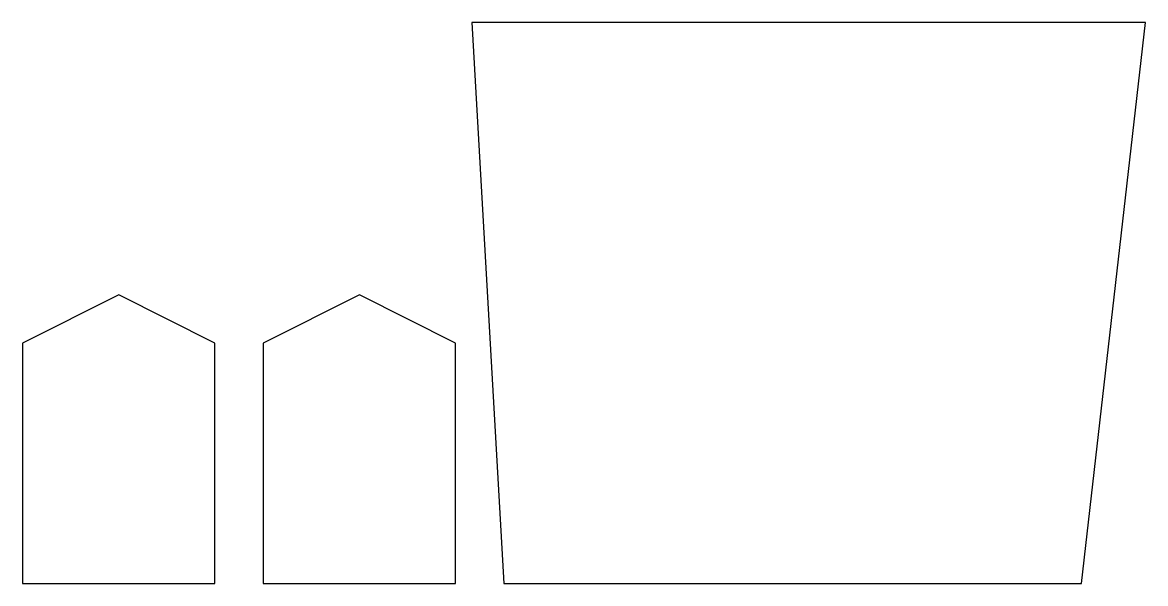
# Model space of a CAD drawing. Header units: centimetres. Extents: x 0 to 140, y 0 to 70.
import ezdxf

# ---------------------------------------------------------------- set-up
doc = ezdxf.new("R2010")
doc.units = ezdxf.units.CM
for name, color, linetype in [('bib-back', 7, 'Continuous'), ('bib-front', 7, 'Continuous'), ('skirt-front', 7, 'Continuous')]:
    doc.layers.add(name, color=color, linetype=linetype)

msp = doc.modelspace()

# ---------------------------------------------------------------- linework, layer by layer
at = {"layer": 'bib-back'}
msp.add_lwpolyline([(30, 0), (54, 0), (54, 30), (42, 36), (30, 30)], close=True, dxfattribs=at)
at = {"layer": 'bib-front'}
msp.add_lwpolyline([(0, 0), (24, 0), (24, 30), (12, 36), (0, 30)], close=True, dxfattribs=at)
at = {"layer": 'skirt-front'}
msp.add_lwpolyline([(60, 0), (132, 0), (140, 70), (56, 70)], close=True, dxfattribs=at)

doc.saveas('drawing.dxf')
